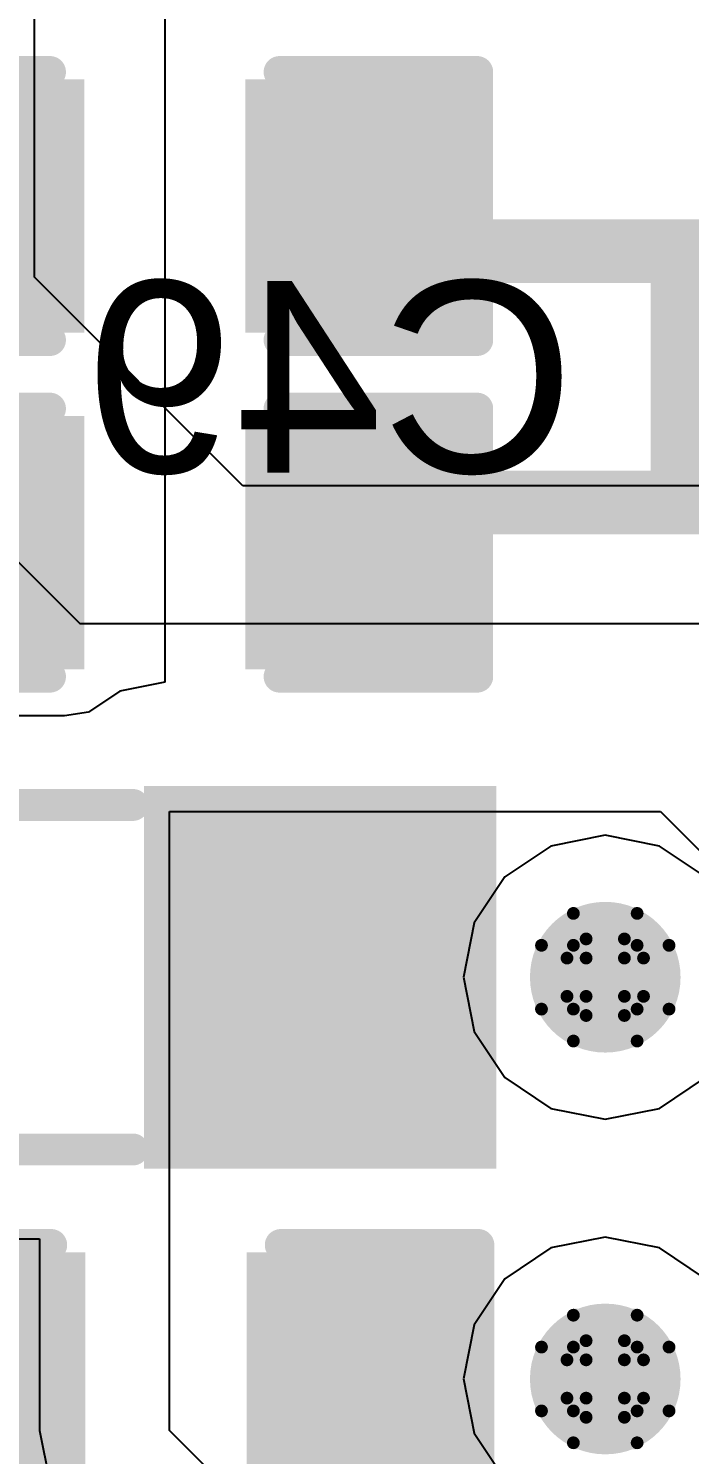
# Model space of a CAD drawing. Header units: inches. Extents: x 0 to 198, y 0 to 199.
# Drawn here: x 3.4184 to 3.5221, y 2.9832 to 3.2067 of the extents above; entities that cross this region are included whole.
import ezdxf

# ---------------------------------------------------------------- set-up
doc = ezdxf.new("R2010")
doc.units = ezdxf.units.IN
doc.header["$MEASUREMENT"] = 0
for name, color, linetype in [('Bottom Layer', 5, 'Continuous'), ('Bottom Overlay', 54, 'Continuous'), ('Bottom Paste', 16, 'Continuous'), ('Bottom Solder', 6, 'Continuous'), ('Drill Drawing', 1, 'Continuous'), ('Layer 1', 16, 'Continuous'), ('Layer 2', 76, 'Continuous'), ('Top Layer', 1, 'Continuous'), ('Top Overlay', 2, 'Continuous'), ('Top Paste', 8, 'Continuous'), ('Top Solder', 216, 'Continuous'), ('Via Holes', 16, 'Continuous')]:
    doc.layers.add(name, color=color, linetype=linetype)
doc.styles.add('Arial', font='', dxfattribs={"height": 0.2})
doc.styles.get('Arial').set_extended_font_data('Arial')

# ---------------------------------------------------------------- blocks, each defined once
blk = doc.blocks.new('I___0805_240')
at = {"layer": 'Top Layer'}
for points in [[(-0.06299, 0.02598), (-0.01575, 0.02598), (-0.01575, -0.02598), (-0.06299, -0.02598)], [(0.01575, 0.02598), (0.06299, 0.02598), (0.06299, -0.02598), (0.01575, -0.02598)]]:
    blk.add_hatch(color=1, dxfattribs=at).paths.add_polyline_path(points)
at = {"layer": 'Top Paste'}
for points in [[(-0.06299, 0.02598), (-0.01575, 0.02598), (-0.01575, -0.02598), (-0.06299, -0.02598)], [(0.01575, 0.02598), (0.06299, 0.02598), (0.06299, -0.02598), (0.01575, -0.02598)]]:
    blk.add_hatch(color=8, dxfattribs=at).paths.add_polyline_path(points)
at = {"layer": 'Top Solder'}
for points in [[(-0.06699, 0.02998), (-0.01175, 0.02998), (-0.01175, -0.02998), (-0.06699, -0.02998)], [(0.01175, 0.02998), (0.06699, 0.02998), (0.06699, -0.02998), (0.01175, -0.02998)]]:
    blk.add_hatch(color=216, dxfattribs=at).paths.add_polyline_path(points)
at = {"layer": 'Top Overlay'}
for points in [[(-0.01, 0.027, 0.005, 0.005, 0), (0.01, 0.027, 0.005, 0.005, 0)], [(-0.01, -0.027, 0.005, 0.005, 0), (0.01, -0.027, 0.005, 0.005, 0)]]:
    blk.add_lwpolyline(points, format="xyseb", dxfattribs=at)
for points in [[(-0.01125, 0.027, 0.0025, 0.0025, 1), (-0.00875, 0.027, 0.0025, 0.0025, 1)], [(0.00875, 0.027, 0.0025, 0.0025, 1), (0.01125, 0.027, 0.0025, 0.0025, 1)], [(-0.01125, -0.027, 0.0025, 0.0025, 1), (-0.00875, -0.027, 0.0025, 0.0025, 1)], [(0.00875, -0.027, 0.0025, 0.0025, 1), (0.01125, -0.027, 0.0025, 0.0025, 1)]]:
    blk.add_lwpolyline(points, format="xyseb", close=True, dxfattribs=at)
blk = doc.blocks.new('C___0603_314')
at = {"layer": 'Top Layer'}
for points in [[(-0.015, 0.0175), (-0.015, -0.0175), (-0.045, -0.0175), (-0.045, 0.0175)], [(0.045, 0.0175), (0.045, -0.0175), (0.015, -0.0175), (0.015, 0.0175)]]:
    blk.add_hatch(color=1, dxfattribs=at).paths.add_polyline_path(points)
at = {"layer": 'Top Paste'}
for points in [[(-0.015, 0.0175), (-0.015, -0.0175), (-0.045, -0.0175), (-0.045, 0.0175)], [(0.045, 0.0175), (0.045, -0.0175), (0.015, -0.0175), (0.015, 0.0175)]]:
    blk.add_hatch(color=8, dxfattribs=at).paths.add_polyline_path(points)
at = {"layer": 'Top Solder'}
for points in [[(-0.01264, 0.01986), (-0.01264, -0.01986), (-0.04736, -0.01986), (-0.04736, 0.01986)], [(0.04736, 0.01986), (0.04736, -0.01986), (0.01264, -0.01986), (0.01264, 0.01986)]]:
    blk.add_hatch(color=216, dxfattribs=at).paths.add_polyline_path(points)
at = {"layer": 'Top Overlay'}
for points in [[(-0.049, 0.021, 0.005, 0.005, 0), (-0.018, 0.021, 0.005, 0.005, 0)], [(-0.049, -0.021, 0.005, 0.005, 0), (-0.049, 0.021, 0.005, 0.005, 0)], [(0.018, 0.021, 0.005, 0.005, 0), (0.049, 0.021, 0.005, 0.005, 0)], [(0.049, -0.021, 0.005, 0.005, 0), (0.049, 0.021, 0.005, 0.005, 0)], [(-0.049, -0.021, 0.005, 0.005, 0), (-0.018, -0.021, 0.005, 0.005, 0)], [(0.018, -0.021, 0.005, 0.005, 0), (0.049, -0.021, 0.005, 0.005, 0)]]:
    blk.add_lwpolyline(points, format="xyseb", dxfattribs=at)
for points in [[(-0.05025, 0.021, 0.0025, 0.0025, 1), (-0.04775, 0.021, 0.0025, 0.0025, 1)], [(-0.05025, 0.021, 0.0025, 0.0025, 1), (-0.04775, 0.021, 0.0025, 0.0025, 1)], [(-0.01925, 0.021, 0.0025, 0.0025, 1), (-0.01675, 0.021, 0.0025, 0.0025, 1)], [(0.01675, 0.021, 0.0025, 0.0025, 1), (0.01925, 0.021, 0.0025, 0.0025, 1)], [(0.04775, 0.021, 0.0025, 0.0025, 1), (0.05025, 0.021, 0.0025, 0.0025, 1)], [(0.04775, 0.021, 0.0025, 0.0025, 1), (0.05025, 0.021, 0.0025, 0.0025, 1)], [(-0.05025, -0.021, 0.0025, 0.0025, 1), (-0.04775, -0.021, 0.0025, 0.0025, 1)], [(-0.05025, -0.021, 0.0025, 0.0025, 1), (-0.04775, -0.021, 0.0025, 0.0025, 1)], [(-0.01925, -0.021, 0.0025, 0.0025, 1), (-0.01675, -0.021, 0.0025, 0.0025, 1)], [(0.01675, -0.021, 0.0025, 0.0025, 1), (0.01925, -0.021, 0.0025, 0.0025, 1)], [(0.04775, -0.021, 0.0025, 0.0025, 1), (0.05025, -0.021, 0.0025, 0.0025, 1)], [(0.04775, -0.021, 0.0025, 0.0025, 1), (0.05025, -0.021, 0.0025, 0.0025, 1)]]:
    blk.add_lwpolyline(points, format="xyseb", close=True, dxfattribs=at)
blk = doc.blocks.new('C___0603_315')
at = {"layer": 'Top Layer'}
for points in [[(-0.015, 0.0175), (-0.015, -0.0175), (-0.045, -0.0175), (-0.045, 0.0175)], [(0.045, 0.0175), (0.045, -0.0175), (0.015, -0.0175), (0.015, 0.0175)]]:
    blk.add_hatch(color=1, dxfattribs=at).paths.add_polyline_path(points)
at = {"layer": 'Top Paste'}
for points in [[(-0.015, 0.0175), (-0.015, -0.0175), (-0.045, -0.0175), (-0.045, 0.0175)], [(0.045, 0.0175), (0.045, -0.0175), (0.015, -0.0175), (0.015, 0.0175)]]:
    blk.add_hatch(color=8, dxfattribs=at).paths.add_polyline_path(points)
at = {"layer": 'Top Solder'}
for points in [[(-0.01264, 0.01986), (-0.01264, -0.01986), (-0.04736, -0.01986), (-0.04736, 0.01986)], [(0.04736, 0.01986), (0.04736, -0.01986), (0.01264, -0.01986), (0.01264, 0.01986)]]:
    blk.add_hatch(color=216, dxfattribs=at).paths.add_polyline_path(points)
at = {"layer": 'Top Overlay'}
for points in [[(-0.049, 0.021, 0.005, 0.005, 0), (-0.018, 0.021, 0.005, 0.005, 0)], [(-0.049, -0.021, 0.005, 0.005, 0), (-0.049, 0.021, 0.005, 0.005, 0)], [(0.018, 0.021, 0.005, 0.005, 0), (0.049, 0.021, 0.005, 0.005, 0)], [(0.049, -0.021, 0.005, 0.005, 0), (0.049, 0.021, 0.005, 0.005, 0)], [(-0.049, -0.021, 0.005, 0.005, 0), (-0.018, -0.021, 0.005, 0.005, 0)], [(0.018, -0.021, 0.005, 0.005, 0), (0.049, -0.021, 0.005, 0.005, 0)]]:
    blk.add_lwpolyline(points, format="xyseb", dxfattribs=at)
for points in [[(-0.05025, 0.021, 0.0025, 0.0025, 1), (-0.04775, 0.021, 0.0025, 0.0025, 1)], [(-0.05025, 0.021, 0.0025, 0.0025, 1), (-0.04775, 0.021, 0.0025, 0.0025, 1)], [(-0.01925, 0.021, 0.0025, 0.0025, 1), (-0.01675, 0.021, 0.0025, 0.0025, 1)], [(0.01675, 0.021, 0.0025, 0.0025, 1), (0.01925, 0.021, 0.0025, 0.0025, 1)], [(0.04775, 0.021, 0.0025, 0.0025, 1), (0.05025, 0.021, 0.0025, 0.0025, 1)], [(0.04775, 0.021, 0.0025, 0.0025, 1), (0.05025, 0.021, 0.0025, 0.0025, 1)], [(-0.05025, -0.021, 0.0025, 0.0025, 1), (-0.04775, -0.021, 0.0025, 0.0025, 1)], [(-0.05025, -0.021, 0.0025, 0.0025, 1), (-0.04775, -0.021, 0.0025, 0.0025, 1)], [(-0.01925, -0.021, 0.0025, 0.0025, 1), (-0.01675, -0.021, 0.0025, 0.0025, 1)], [(0.01675, -0.021, 0.0025, 0.0025, 1), (0.01925, -0.021, 0.0025, 0.0025, 1)], [(0.04775, -0.021, 0.0025, 0.0025, 1), (0.05025, -0.021, 0.0025, 0.0025, 1)], [(0.04775, -0.021, 0.0025, 0.0025, 1), (0.05025, -0.021, 0.0025, 0.0025, 1)]]:
    blk.add_lwpolyline(points, format="xyseb", close=True, dxfattribs=at)
blk = doc.blocks.new('C___0402_B_328')
at = {"layer": 'Bottom Layer'}
for points in [[(-0.0095, 0.0125), (-0.0095, -0.0125), (-0.0275, -0.0125), (-0.0275, 0.0125)], [(0.0275, 0.0125), (0.0275, -0.0125), (0.0095, -0.0125), (0.0095, 0.0125)]]:
    blk.add_hatch(color=5, dxfattribs=at).paths.add_polyline_path(points)
at = {"layer": 'Bottom Paste'}
for points in [[(-0.0095, 0.0125), (-0.0095, -0.0125), (-0.0275, -0.0125), (-0.0275, 0.0125)], [(0.0275, 0.0125), (0.0275, -0.0125), (0.0095, -0.0125), (0.0095, 0.0125)]]:
    blk.add_hatch(color=16, dxfattribs=at).paths.add_polyline_path(points)
at = {"layer": 'Bottom Solder'}
for points in [[(-0.00714, 0.01486), (-0.00714, -0.01486), (-0.02986, -0.01486), (-0.02986, 0.01486)], [(0.02986, 0.01486), (0.02986, -0.01486), (0.00714, -0.01486), (0.00714, 0.01486)]]:
    blk.add_hatch(color=6, dxfattribs=at).paths.add_polyline_path(points)
at = {"layer": 'Bottom Overlay'}
for points in [[(-0.031, 0.016, 0.005, 0.005, 0), (-0.031, -0.016, 0.005, 0.005, 0)], [(-0.011, 0.016, 0.005, 0.005, 0), (-0.031, 0.016, 0.005, 0.005, 0)], [(0.031, 0.016, 0.005, 0.005, 0), (0.011, 0.016, 0.005, 0.005, 0)], [(0.031, 0.016, 0.005, 0.005, 0), (0.031, -0.016, 0.005, 0.005, 0)], [(-0.011, -0.016, 0.005, 0.005, 0), (-0.031, -0.016, 0.005, 0.005, 0)], [(0.031, -0.016, 0.005, 0.005, 0), (0.011, -0.016, 0.005, 0.005, 0)]]:
    blk.add_lwpolyline(points, format="xyseb", dxfattribs=at)
for points in [[(-0.03225, 0.016, 0.0025, 0.0025, 1), (-0.02975, 0.016, 0.0025, 0.0025, 1)], [(-0.03225, 0.016, 0.0025, 0.0025, 1), (-0.02975, 0.016, 0.0025, 0.0025, 1)], [(-0.01225, 0.016, 0.0025, 0.0025, 1), (-0.00975, 0.016, 0.0025, 0.0025, 1)], [(0.00975, 0.016, 0.0025, 0.0025, 1), (0.01225, 0.016, 0.0025, 0.0025, 1)], [(0.02975, 0.016, 0.0025, 0.0025, 1), (0.03225, 0.016, 0.0025, 0.0025, 1)], [(0.02975, 0.016, 0.0025, 0.0025, 1), (0.03225, 0.016, 0.0025, 0.0025, 1)], [(-0.03225, -0.016, 0.0025, 0.0025, 1), (-0.02975, -0.016, 0.0025, 0.0025, 1)], [(-0.03225, -0.016, 0.0025, 0.0025, 1), (-0.02975, -0.016, 0.0025, 0.0025, 1)], [(-0.01225, -0.016, 0.0025, 0.0025, 1), (-0.00975, -0.016, 0.0025, 0.0025, 1)], [(0.00975, -0.016, 0.0025, 0.0025, 1), (0.01225, -0.016, 0.0025, 0.0025, 1)], [(0.02975, -0.016, 0.0025, 0.0025, 1), (0.03225, -0.016, 0.0025, 0.0025, 1)], [(0.02975, -0.016, 0.0025, 0.0025, 1), (0.03225, -0.016, 0.0025, 0.0025, 1)]]:
    blk.add_lwpolyline(points, format="xyseb", close=True, dxfattribs=at)
blk = doc.blocks.new('C___0603_330')
at = {"layer": 'Top Layer'}
for points in [[(-0.015, 0.0175), (-0.015, -0.0175), (-0.045, -0.0175), (-0.045, 0.0175)], [(0.045, 0.0175), (0.045, -0.0175), (0.015, -0.0175), (0.015, 0.0175)]]:
    blk.add_hatch(color=1, dxfattribs=at).paths.add_polyline_path(points)
at = {"layer": 'Top Paste'}
for points in [[(-0.015, 0.0175), (-0.015, -0.0175), (-0.045, -0.0175), (-0.045, 0.0175)], [(0.045, 0.0175), (0.045, -0.0175), (0.015, -0.0175), (0.015, 0.0175)]]:
    blk.add_hatch(color=8, dxfattribs=at).paths.add_polyline_path(points)
at = {"layer": 'Top Solder'}
for points in [[(-0.01264, 0.01986), (-0.01264, -0.01986), (-0.04736, -0.01986), (-0.04736, 0.01986)], [(0.04736, 0.01986), (0.04736, -0.01986), (0.01264, -0.01986), (0.01264, 0.01986)]]:
    blk.add_hatch(color=216, dxfattribs=at).paths.add_polyline_path(points)
at = {"layer": 'Top Overlay'}
for points in [[(-0.049, -0.021, 0.005, 0.005, 0), (-0.049, 0.021, 0.005, 0.005, 0)], [(-0.049, 0.021, 0.005, 0.005, 0), (-0.018, 0.021, 0.005, 0.005, 0)], [(0.018, 0.021, 0.005, 0.005, 0), (0.049, 0.021, 0.005, 0.005, 0)], [(0.049, -0.021, 0.005, 0.005, 0), (0.049, 0.021, 0.005, 0.005, 0)], [(-0.049, -0.021, 0.005, 0.005, 0), (-0.018, -0.021, 0.005, 0.005, 0)], [(0.018, -0.021, 0.005, 0.005, 0), (0.049, -0.021, 0.005, 0.005, 0)]]:
    blk.add_lwpolyline(points, format="xyseb", dxfattribs=at)
for points in [[(-0.05025, 0.021, 0.0025, 0.0025, 1), (-0.04775, 0.021, 0.0025, 0.0025, 1)], [(-0.05025, 0.021, 0.0025, 0.0025, 1), (-0.04775, 0.021, 0.0025, 0.0025, 1)], [(-0.01925, 0.021, 0.0025, 0.0025, 1), (-0.01675, 0.021, 0.0025, 0.0025, 1)], [(0.01675, 0.021, 0.0025, 0.0025, 1), (0.01925, 0.021, 0.0025, 0.0025, 1)], [(0.04775, 0.021, 0.0025, 0.0025, 1), (0.05025, 0.021, 0.0025, 0.0025, 1)], [(0.04775, 0.021, 0.0025, 0.0025, 1), (0.05025, 0.021, 0.0025, 0.0025, 1)], [(-0.05025, -0.021, 0.0025, 0.0025, 1), (-0.04775, -0.021, 0.0025, 0.0025, 1)], [(-0.05025, -0.021, 0.0025, 0.0025, 1), (-0.04775, -0.021, 0.0025, 0.0025, 1)], [(-0.01925, -0.021, 0.0025, 0.0025, 1), (-0.01675, -0.021, 0.0025, 0.0025, 1)], [(0.01675, -0.021, 0.0025, 0.0025, 1), (0.01925, -0.021, 0.0025, 0.0025, 1)], [(0.04775, -0.021, 0.0025, 0.0025, 1), (0.05025, -0.021, 0.0025, 0.0025, 1)], [(0.04775, -0.021, 0.0025, 0.0025, 1), (0.05025, -0.021, 0.0025, 0.0025, 1)]]:
    blk.add_lwpolyline(points, format="xyseb", close=True, dxfattribs=at)

msp = doc.modelspace()

# ---------------------------------------------------------------- hatches: boundary and pattern name
at = {"layer": 'Bottom Layer'}
h = msp.add_hatch(color=5, dxfattribs=at)
edge = h.paths.add_edge_path()
edge.add_arc((3.50889, 3.05797), 0.01181, 0, 360)
h = msp.add_hatch(color=5, dxfattribs=at)
edge = h.paths.add_edge_path()
edge.add_arc((3.50889, 2.995), 0.01181, 0, 360)
at = {"layer": 'Layer 1'}
h = msp.add_hatch(color=16, dxfattribs=at)
edge = h.paths.add_edge_path()
edge.add_arc((3.50889, 3.05797), 0.01181, 0, 360)
h = msp.add_hatch(color=16, dxfattribs=at)
edge = h.paths.add_edge_path()
edge.add_arc((3.50889, 2.995), 0.01181, 0, 360)
at = {"layer": 'Layer 2'}
h = msp.add_hatch(color=76, dxfattribs=at)
edge = h.paths.add_edge_path()
edge.add_arc((3.50889, 3.05797), 0.01181, 0, 360)
h = msp.add_hatch(color=76, dxfattribs=at)
edge = h.paths.add_edge_path()
edge.add_arc((3.50889, 2.995), 0.01181, 0, 360)
at = {"layer": 'Top Layer'}
h = msp.add_hatch(color=1, dxfattribs=at)
edge = h.paths.add_edge_path()
edge.add_arc((3.50889, 3.05797), 0.01181, 0, 360)
h = msp.add_hatch(color=1, dxfattribs=at)
edge = h.paths.add_edge_path()
edge.add_arc((3.50889, 2.995), 0.01181, 0, 360)
at = {"layer": 'Via Holes'}
h = msp.add_hatch(color=7, dxfattribs=at)
edge = h.paths.add_edge_path()
edge.add_arc((3.50889, 3.05797), 0.00591, 0, 360)
h = msp.add_hatch(color=7, dxfattribs=at)
edge = h.paths.add_edge_path()
edge.add_arc((3.50889, 2.995), 0.00591, 0, 360)

# ---------------------------------------------------------------- linework, layer by layer
at = {"layer": 'Bottom Layer'}
for p, q in [((3.50889, 3.08021), (3.50038, 3.07852)), ((3.5174, 3.07852), (3.50889, 3.08021)), ((3.50038, 3.07852), (3.49316, 3.07369)), ((3.52461, 3.07369), (3.5174, 3.07852)), ((3.49316, 3.07369), (3.48834, 3.06648)), ((3.48834, 3.06648), (3.48665, 3.05797)), ((3.48665, 3.05797), (3.48834, 3.04946)), ((3.48834, 3.04946), (3.49316, 3.04225)), ((3.49316, 3.04225), (3.50038, 3.03742)), ((3.5174, 3.03742), (3.52461, 3.04225)), ((3.50038, 3.03742), (3.50889, 3.03573)), ((3.50889, 3.03573), (3.5174, 3.03742)), ((3.50889, 3.01724), (3.50038, 3.01555)), ((3.5174, 3.01555), (3.50889, 3.01724)), ((3.50038, 3.01555), (3.49316, 3.01072)), ((3.52461, 3.01072), (3.5174, 3.01555)), ((3.49316, 3.01072), (3.48834, 3.00351)), ((3.48834, 3.00351), (3.48665, 2.995)), ((3.48665, 2.995), (3.48834, 2.98649)), ((3.48834, 2.98649), (3.49316, 2.97928))]:
    msp.add_line(p, q, dxfattribs=at)
at = {"layer": 'Drill Drawing'}
for points in [[(3.50389, 3.06297, 0.002, 0.002, 0), (3.50389, 3.06797, 0.002, 0.002, 0)], [(3.50389, 3.06797, 0.002, 0.002, 0), (3.51389, 3.06797, 0.002, 0.002, 0)], [(3.51389, 3.06297, 0.002, 0.002, 0), (3.51389, 3.06797, 0.002, 0.002, 0)], [(3.50589, 3.06097, 0.002, 0.002, 0), (3.50589, 3.06397, 0.002, 0.002, 0)], [(3.50589, 3.06397, 0.002, 0.002, 0), (3.51189, 3.06397, 0.002, 0.002, 0)], [(3.51189, 3.06097, 0.002, 0.002, 0), (3.51189, 3.06397, 0.002, 0.002, 0)], [(3.49889, 3.05297, 0.002, 0.002, 0), (3.49889, 3.06297, 0.002, 0.002, 0)], [(3.49889, 3.06297, 0.002, 0.002, 0), (3.50389, 3.06297, 0.002, 0.002, 0)], [(3.50289, 3.05497, 0.002, 0.002, 0), (3.50289, 3.06097, 0.002, 0.002, 0)], [(3.50289, 3.06097, 0.002, 0.002, 0), (3.50589, 3.06097, 0.002, 0.002, 0)], [(3.51189, 3.06097, 0.002, 0.002, 0), (3.51489, 3.06097, 0.002, 0.002, 0)], [(3.51389, 3.06297, 0.002, 0.002, 0), (3.51889, 3.06297, 0.002, 0.002, 0)], [(3.51489, 3.05497, 0.002, 0.002, 0), (3.51489, 3.06097, 0.002, 0.002, 0)], [(3.51889, 3.05297, 0.002, 0.002, 0), (3.51889, 3.06297, 0.002, 0.002, 0)], [(3.50289, 3.05497, 0.002, 0.002, 0), (3.50589, 3.05497, 0.002, 0.002, 0)], [(3.50589, 3.05197, 0.002, 0.002, 0), (3.50589, 3.05497, 0.002, 0.002, 0)], [(3.51189, 3.05497, 0.002, 0.002, 0), (3.51489, 3.05497, 0.002, 0.002, 0)], [(3.51189, 3.05197, 0.002, 0.002, 0), (3.51189, 3.05497, 0.002, 0.002, 0)], [(3.49889, 3.05297, 0.002, 0.002, 0), (3.50389, 3.05297, 0.002, 0.002, 0)], [(3.50389, 3.04797, 0.002, 0.002, 0), (3.50389, 3.05297, 0.002, 0.002, 0)], [(3.50589, 3.05197, 0.002, 0.002, 0), (3.51189, 3.05197, 0.002, 0.002, 0)], [(3.51389, 3.05297, 0.002, 0.002, 0), (3.51889, 3.05297, 0.002, 0.002, 0)], [(3.51389, 3.04797, 0.002, 0.002, 0), (3.51389, 3.05297, 0.002, 0.002, 0)], [(3.50389, 3.04797, 0.002, 0.002, 0), (3.51389, 3.04797, 0.002, 0.002, 0)], [(3.50389, 3, 0.002, 0.002, 0), (3.50389, 3.005, 0.002, 0.002, 0)], [(3.50389, 3.005, 0.002, 0.002, 0), (3.51389, 3.005, 0.002, 0.002, 0)], [(3.51389, 3, 0.002, 0.002, 0), (3.51389, 3.005, 0.002, 0.002, 0)], [(3.50589, 2.998, 0.002, 0.002, 0), (3.50589, 3.001, 0.002, 0.002, 0)], [(3.50589, 3.001, 0.002, 0.002, 0), (3.51189, 3.001, 0.002, 0.002, 0)], [(3.51189, 2.998, 0.002, 0.002, 0), (3.51189, 3.001, 0.002, 0.002, 0)], [(3.49889, 2.99, 0.002, 0.002, 0), (3.49889, 3, 0.002, 0.002, 0)], [(3.49889, 3, 0.002, 0.002, 0), (3.50389, 3, 0.002, 0.002, 0)], [(3.51389, 3, 0.002, 0.002, 0), (3.51889, 3, 0.002, 0.002, 0)], [(3.51889, 2.99, 0.002, 0.002, 0), (3.51889, 3, 0.002, 0.002, 0)], [(3.50289, 2.992, 0.002, 0.002, 0), (3.50289, 2.998, 0.002, 0.002, 0)], [(3.50289, 2.998, 0.002, 0.002, 0), (3.50589, 2.998, 0.002, 0.002, 0)], [(3.51189, 2.998, 0.002, 0.002, 0), (3.51489, 2.998, 0.002, 0.002, 0)], [(3.51489, 2.992, 0.002, 0.002, 0), (3.51489, 2.998, 0.002, 0.002, 0)], [(3.50289, 2.992, 0.002, 0.002, 0), (3.50589, 2.992, 0.002, 0.002, 0)], [(3.50589, 2.989, 0.002, 0.002, 0), (3.50589, 2.992, 0.002, 0.002, 0)], [(3.51189, 2.992, 0.002, 0.002, 0), (3.51489, 2.992, 0.002, 0.002, 0)], [(3.51189, 2.989, 0.002, 0.002, 0), (3.51189, 2.992, 0.002, 0.002, 0)], [(3.49889, 2.99, 0.002, 0.002, 0), (3.50389, 2.99, 0.002, 0.002, 0)], [(3.50389, 2.985, 0.002, 0.002, 0), (3.50389, 2.99, 0.002, 0.002, 0)], [(3.51389, 2.99, 0.002, 0.002, 0), (3.51889, 2.99, 0.002, 0.002, 0)], [(3.51389, 2.985, 0.002, 0.002, 0), (3.51389, 2.99, 0.002, 0.002, 0)], [(3.50589, 2.989, 0.002, 0.002, 0), (3.51189, 2.989, 0.002, 0.002, 0)], [(3.50389, 2.985, 0.002, 0.002, 0), (3.51389, 2.985, 0.002, 0.002, 0)]]:
    msp.add_lwpolyline(points, format="xyseb", dxfattribs=at)
for points in [[(3.50339, 3.06797, 0.001, 0.001, 1), (3.50439, 3.06797, 0.001, 0.001, 1)], [(3.50339, 3.06797, 0.001, 0.001, 1), (3.50439, 3.06797, 0.001, 0.001, 1)], [(3.51339, 3.06797, 0.001, 0.001, 1), (3.51439, 3.06797, 0.001, 0.001, 1)], [(3.51339, 3.06797, 0.001, 0.001, 1), (3.51439, 3.06797, 0.001, 0.001, 1)], [(3.50539, 3.06397, 0.001, 0.001, 1), (3.50639, 3.06397, 0.001, 0.001, 1)], [(3.50539, 3.06397, 0.001, 0.001, 1), (3.50639, 3.06397, 0.001, 0.001, 1)], [(3.51139, 3.06397, 0.001, 0.001, 1), (3.51239, 3.06397, 0.001, 0.001, 1)], [(3.51139, 3.06397, 0.001, 0.001, 1), (3.51239, 3.06397, 0.001, 0.001, 1)], [(3.49839, 3.06297, 0.001, 0.001, 1), (3.49939, 3.06297, 0.001, 0.001, 1)], [(3.49839, 3.06297, 0.001, 0.001, 1), (3.49939, 3.06297, 0.001, 0.001, 1)], [(3.50239, 3.06097, 0.001, 0.001, 1), (3.50339, 3.06097, 0.001, 0.001, 1)], [(3.50239, 3.06097, 0.001, 0.001, 1), (3.50339, 3.06097, 0.001, 0.001, 1)], [(3.50339, 3.06297, 0.001, 0.001, 1), (3.50439, 3.06297, 0.001, 0.001, 1)], [(3.50339, 3.06297, 0.001, 0.001, 1), (3.50439, 3.06297, 0.001, 0.001, 1)], [(3.50539, 3.06097, 0.001, 0.001, 1), (3.50639, 3.06097, 0.001, 0.001, 1)], [(3.50539, 3.06097, 0.001, 0.001, 1), (3.50639, 3.06097, 0.001, 0.001, 1)], [(3.51139, 3.06097, 0.001, 0.001, 1), (3.51239, 3.06097, 0.001, 0.001, 1)], [(3.51139, 3.06097, 0.001, 0.001, 1), (3.51239, 3.06097, 0.001, 0.001, 1)], [(3.51339, 3.06297, 0.001, 0.001, 1), (3.51439, 3.06297, 0.001, 0.001, 1)], [(3.51339, 3.06297, 0.001, 0.001, 1), (3.51439, 3.06297, 0.001, 0.001, 1)], [(3.51439, 3.06097, 0.001, 0.001, 1), (3.51539, 3.06097, 0.001, 0.001, 1)], [(3.51439, 3.06097, 0.001, 0.001, 1), (3.51539, 3.06097, 0.001, 0.001, 1)], [(3.51839, 3.06297, 0.001, 0.001, 1), (3.51939, 3.06297, 0.001, 0.001, 1)], [(3.51839, 3.06297, 0.001, 0.001, 1), (3.51939, 3.06297, 0.001, 0.001, 1)], [(3.50239, 3.05497, 0.001, 0.001, 1), (3.50339, 3.05497, 0.001, 0.001, 1)], [(3.50239, 3.05497, 0.001, 0.001, 1), (3.50339, 3.05497, 0.001, 0.001, 1)], [(3.50539, 3.05497, 0.001, 0.001, 1), (3.50639, 3.05497, 0.001, 0.001, 1)], [(3.50539, 3.05497, 0.001, 0.001, 1), (3.50639, 3.05497, 0.001, 0.001, 1)], [(3.51139, 3.05497, 0.001, 0.001, 1), (3.51239, 3.05497, 0.001, 0.001, 1)], [(3.51139, 3.05497, 0.001, 0.001, 1), (3.51239, 3.05497, 0.001, 0.001, 1)], [(3.51439, 3.05497, 0.001, 0.001, 1), (3.51539, 3.05497, 0.001, 0.001, 1)], [(3.51439, 3.05497, 0.001, 0.001, 1), (3.51539, 3.05497, 0.001, 0.001, 1)], [(3.49839, 3.05297, 0.001, 0.001, 1), (3.49939, 3.05297, 0.001, 0.001, 1)], [(3.49839, 3.05297, 0.001, 0.001, 1), (3.49939, 3.05297, 0.001, 0.001, 1)], [(3.50339, 3.05297, 0.001, 0.001, 1), (3.50439, 3.05297, 0.001, 0.001, 1)], [(3.50339, 3.05297, 0.001, 0.001, 1), (3.50439, 3.05297, 0.001, 0.001, 1)], [(3.50539, 3.05197, 0.001, 0.001, 1), (3.50639, 3.05197, 0.001, 0.001, 1)], [(3.50539, 3.05197, 0.001, 0.001, 1), (3.50639, 3.05197, 0.001, 0.001, 1)], [(3.51139, 3.05197, 0.001, 0.001, 1), (3.51239, 3.05197, 0.001, 0.001, 1)], [(3.51139, 3.05197, 0.001, 0.001, 1), (3.51239, 3.05197, 0.001, 0.001, 1)], [(3.51339, 3.05297, 0.001, 0.001, 1), (3.51439, 3.05297, 0.001, 0.001, 1)], [(3.51339, 3.05297, 0.001, 0.001, 1), (3.51439, 3.05297, 0.001, 0.001, 1)], [(3.51839, 3.05297, 0.001, 0.001, 1), (3.51939, 3.05297, 0.001, 0.001, 1)], [(3.51839, 3.05297, 0.001, 0.001, 1), (3.51939, 3.05297, 0.001, 0.001, 1)], [(3.50339, 3.04797, 0.001, 0.001, 1), (3.50439, 3.04797, 0.001, 0.001, 1)], [(3.50339, 3.04797, 0.001, 0.001, 1), (3.50439, 3.04797, 0.001, 0.001, 1)], [(3.51339, 3.04797, 0.001, 0.001, 1), (3.51439, 3.04797, 0.001, 0.001, 1)], [(3.51339, 3.04797, 0.001, 0.001, 1), (3.51439, 3.04797, 0.001, 0.001, 1)], [(3.50339, 3.005, 0.001, 0.001, 1), (3.50439, 3.005, 0.001, 0.001, 1)], [(3.50339, 3.005, 0.001, 0.001, 1), (3.50439, 3.005, 0.001, 0.001, 1)], [(3.51339, 3.005, 0.001, 0.001, 1), (3.51439, 3.005, 0.001, 0.001, 1)], [(3.51339, 3.005, 0.001, 0.001, 1), (3.51439, 3.005, 0.001, 0.001, 1)], [(3.50539, 3.001, 0.001, 0.001, 1), (3.50639, 3.001, 0.001, 0.001, 1)], [(3.50539, 3.001, 0.001, 0.001, 1), (3.50639, 3.001, 0.001, 0.001, 1)], [(3.51139, 3.001, 0.001, 0.001, 1), (3.51239, 3.001, 0.001, 0.001, 1)], [(3.51139, 3.001, 0.001, 0.001, 1), (3.51239, 3.001, 0.001, 0.001, 1)], [(3.49839, 3, 0.001, 0.001, 1), (3.49939, 3, 0.001, 0.001, 1)], [(3.49839, 3, 0.001, 0.001, 1), (3.49939, 3, 0.001, 0.001, 1)], [(3.50339, 3, 0.001, 0.001, 1), (3.50439, 3, 0.001, 0.001, 1)], [(3.50339, 3, 0.001, 0.001, 1), (3.50439, 3, 0.001, 0.001, 1)], [(3.51339, 3, 0.001, 0.001, 1), (3.51439, 3, 0.001, 0.001, 1)], [(3.51339, 3, 0.001, 0.001, 1), (3.51439, 3, 0.001, 0.001, 1)], [(3.51839, 3, 0.001, 0.001, 1), (3.51939, 3, 0.001, 0.001, 1)], [(3.51839, 3, 0.001, 0.001, 1), (3.51939, 3, 0.001, 0.001, 1)], [(3.50239, 2.998, 0.001, 0.001, 1), (3.50339, 2.998, 0.001, 0.001, 1)], [(3.50239, 2.998, 0.001, 0.001, 1), (3.50339, 2.998, 0.001, 0.001, 1)], [(3.50539, 2.998, 0.001, 0.001, 1), (3.50639, 2.998, 0.001, 0.001, 1)], [(3.50539, 2.998, 0.001, 0.001, 1), (3.50639, 2.998, 0.001, 0.001, 1)], [(3.51139, 2.998, 0.001, 0.001, 1), (3.51239, 2.998, 0.001, 0.001, 1)], [(3.51139, 2.998, 0.001, 0.001, 1), (3.51239, 2.998, 0.001, 0.001, 1)], [(3.51439, 2.998, 0.001, 0.001, 1), (3.51539, 2.998, 0.001, 0.001, 1)], [(3.51439, 2.998, 0.001, 0.001, 1), (3.51539, 2.998, 0.001, 0.001, 1)], [(3.50239, 2.992, 0.001, 0.001, 1), (3.50339, 2.992, 0.001, 0.001, 1)], [(3.50239, 2.992, 0.001, 0.001, 1), (3.50339, 2.992, 0.001, 0.001, 1)], [(3.50539, 2.992, 0.001, 0.001, 1), (3.50639, 2.992, 0.001, 0.001, 1)], [(3.50539, 2.992, 0.001, 0.001, 1), (3.50639, 2.992, 0.001, 0.001, 1)], [(3.51139, 2.992, 0.001, 0.001, 1), (3.51239, 2.992, 0.001, 0.001, 1)], [(3.51139, 2.992, 0.001, 0.001, 1), (3.51239, 2.992, 0.001, 0.001, 1)], [(3.51439, 2.992, 0.001, 0.001, 1), (3.51539, 2.992, 0.001, 0.001, 1)], [(3.51439, 2.992, 0.001, 0.001, 1), (3.51539, 2.992, 0.001, 0.001, 1)], [(3.49839, 2.99, 0.001, 0.001, 1), (3.49939, 2.99, 0.001, 0.001, 1)], [(3.49839, 2.99, 0.001, 0.001, 1), (3.49939, 2.99, 0.001, 0.001, 1)], [(3.50339, 2.99, 0.001, 0.001, 1), (3.50439, 2.99, 0.001, 0.001, 1)], [(3.50339, 2.99, 0.001, 0.001, 1), (3.50439, 2.99, 0.001, 0.001, 1)], [(3.51339, 2.99, 0.001, 0.001, 1), (3.51439, 2.99, 0.001, 0.001, 1)], [(3.51339, 2.99, 0.001, 0.001, 1), (3.51439, 2.99, 0.001, 0.001, 1)], [(3.51839, 2.99, 0.001, 0.001, 1), (3.51939, 2.99, 0.001, 0.001, 1)], [(3.51839, 2.99, 0.001, 0.001, 1), (3.51939, 2.99, 0.001, 0.001, 1)], [(3.50539, 2.989, 0.001, 0.001, 1), (3.50639, 2.989, 0.001, 0.001, 1)], [(3.50539, 2.989, 0.001, 0.001, 1), (3.50639, 2.989, 0.001, 0.001, 1)], [(3.51139, 2.989, 0.001, 0.001, 1), (3.51239, 2.989, 0.001, 0.001, 1)], [(3.51139, 2.989, 0.001, 0.001, 1), (3.51239, 2.989, 0.001, 0.001, 1)], [(3.50339, 2.985, 0.001, 0.001, 1), (3.50439, 2.985, 0.001, 0.001, 1)], [(3.50339, 2.985, 0.001, 0.001, 1), (3.50439, 2.985, 0.001, 0.001, 1)], [(3.51339, 2.985, 0.001, 0.001, 1), (3.51439, 2.985, 0.001, 0.001, 1)], [(3.51339, 2.985, 0.001, 0.001, 1), (3.51439, 2.985, 0.001, 0.001, 1)]]:
    msp.add_lwpolyline(points, format="xyseb", close=True, dxfattribs=at)
at = {"layer": 'Layer 1'}
for p, q in [((3.50889, 3.08021), (3.50038, 3.07852)), ((3.5174, 3.07852), (3.50889, 3.08021)), ((3.50038, 3.07852), (3.49316, 3.07369)), ((3.52461, 3.07369), (3.5174, 3.07852)), ((3.49316, 3.07369), (3.48834, 3.06648)), ((3.48834, 3.06648), (3.48665, 3.05797)), ((3.48665, 3.05797), (3.48834, 3.04946)), ((3.48834, 3.04946), (3.49316, 3.04225)), ((3.49316, 3.04225), (3.50038, 3.03742)), ((3.5174, 3.03742), (3.52461, 3.04225)), ((3.50038, 3.03742), (3.50889, 3.03573)), ((3.50889, 3.03573), (3.5174, 3.03742)), ((3.50889, 3.01724), (3.50038, 3.01555)), ((3.5174, 3.01555), (3.50889, 3.01724)), ((3.50038, 3.01555), (3.49316, 3.01072)), ((3.52461, 3.01072), (3.5174, 3.01555)), ((3.49316, 3.01072), (3.48834, 3.00351)), ((3.48834, 3.00351), (3.48665, 2.995)), ((3.48665, 2.995), (3.48834, 2.98649)), ((3.48834, 2.98649), (3.49316, 2.97928))]:
    msp.add_line(p, q, dxfattribs=at)
at = {"layer": 'Layer 2'}
for p, q in [((3.41938, 3.16769), (3.41938, 3.54438)), ((3.45206, 3.135), (3.41938, 3.16769)), ((3.39081, 3.14907), (3.42647, 3.11341)), ((3.59907, 3.135), (3.45206, 3.135)), ((3.42647, 3.11341), (3.58213, 3.11341))]:
    msp.add_line(p, q, dxfattribs=at)
at = {"layer": 'Top Layer'}
for p, q in [((3.43981, 3.26226), (3.43981, 3.2046)), ((3.43981, 3.2046), (3.43981, 3.2046)), ((3.43981, 3.2046), (3.43981, 3.14634)), ((3.43981, 3.14634), (3.43981, 3.1042)), ((3.43275, 3.10279), (3.42783, 3.09951)), ((3.43981, 3.1042), (3.43275, 3.10279)), ((3.42406, 3.09895), (3.34681, 3.09895)), ((3.42783, 3.09951), (3.42406, 3.09895)), ((3.42406, 3.09895), (3.42406, 3.09895)), ((3.42406, 3.09895), (3.42406, 3.09895)), ((3.44055, 3.08395), (3.51755, 3.08395)), ((3.44055, 2.98695), (3.44055, 3.08395)), ((3.51755, 3.08395), (3.52499, 3.07651)), ((3.34681, 3.01699), (3.42016, 3.01699)), ((3.42016, 3.01699), (3.42016, 2.98695)), ((3.42016, 2.98695), (3.42171, 2.97914)), ((3.45057, 2.97693), (3.44055, 2.98695))]:
    msp.add_line(p, q, dxfattribs=at)
for points in [[(3.46981, 3.17884, 0.01, 0.01, 0), (3.47689, 3.17175, 0.01, 0.01, 0)], [(3.47689, 3.17175, 0.01, 0.01, 0), (3.55348, 3.17175, 0.01, 0.01, 0)], [(3.46981, 3.12608, 0.01, 0.01, 0), (3.4761, 3.13238, 0.01, 0.01, 0)], [(3.4761, 3.13238, 0.01, 0.01, 0), (3.55348, 3.13238, 0.01, 0.01, 0)]]:
    msp.add_lwpolyline(points, format="xyseb", dxfattribs=at)
for points in [[(3.46731, 3.17884, 0.005, 0.005, 1), (3.47231, 3.17884, 0.005, 0.005, 1)], [(3.47439, 3.17175, 0.005, 0.005, 1), (3.47939, 3.17175, 0.005, 0.005, 1)], [(3.47439, 3.17175, 0.005, 0.005, 1), (3.47939, 3.17175, 0.005, 0.005, 1)], [(3.4736, 3.13238, 0.005, 0.005, 1), (3.4786, 3.13238, 0.005, 0.005, 1)], [(3.4736, 3.13238, 0.005, 0.005, 1), (3.4786, 3.13238, 0.005, 0.005, 1)], [(3.46731, 3.12608, 0.005, 0.005, 1), (3.47231, 3.12608, 0.005, 0.005, 1)]]:
    msp.add_lwpolyline(points, format="xyseb", close=True, dxfattribs=at)

# ---------------------------------------------------------------- block references
for name, p in [('C___0603_314', (3.43981, 3.17884)), ('C___0603_315', (3.43981, 3.12608)), ('I___0805_240', (3.42481, 3.05797)), ('C___0603_330', (3.44, 2.995))]:
    msp.add_blockref(name, p)
at = {"rotation": 180}
msp.add_blockref('C___0402_B_328', (3.5495, 3.15206), dxfattribs=at)

# ---------------------------------------------------------------- texts
at = {"layer": 'Bottom Overlay', "style": 'Arial', "text_generation_flag": 2}
msp.add_text('C49', height=0.03, dxfattribs=at).set_placement((3.50416, 3.13707))

doc.saveas('drawing.dxf')
